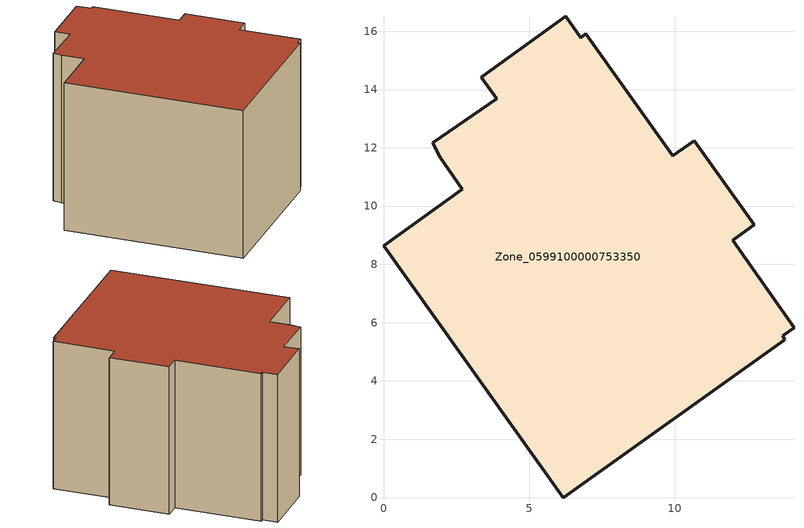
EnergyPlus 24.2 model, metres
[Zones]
Zone_0599100000753350
 floor ground (C_G): 3.88,13.69 3.35,14.42 6.25,16.51 6.77,15.78 6.95,15.9 9.93,11.73 10.66,12.25 12.72,9.35 11.98,8.83 14.09,5.82 13.7,5.56 13.76,5.42 6.17,0 0,8.65 2.71,10.59 1.93,11.7 1.69,12.16 z0
 wall outside (C_F): 9.93,11.73 6.95,15.9 6.77,15.78 6.25,16.51 3.35,14.42 3.88,13.69 1.69,12.16 1.93,11.7 2.71,10.59 0,8.65 6.17,0 13.76,5.42 13.7,5.56 14.09,5.82 11.98,8.83 12.72,9.35 10.66,12.25 9.93,11.73 z0:9.09
 roof outside (C_R): 6.17,0 13.76,5.42 13.7,5.56 14.09,5.82 11.98,8.83 12.72,9.35 10.66,12.25 9.93,11.73 6.95,15.9 6.77,15.78 6.25,16.51 3.35,14.42 3.88,13.69 1.69,12.16 1.93,11.7 2.71,10.59 0,8.65 z9.09
[BUILDING]
Pand.0599100000753350: North Axis=0; Terrain=City; Loads Convergence Tolerance Value=0.04; Temperature Convergence Tolerance Value=0.4; Solar Distribution=FullExterior; Maximum Number of Warmup Days=25; Minimum Number of Warmup Days=1
[Site:Location]
Rotterdam.The.Hague.AP_ZH_NLD Design_Conditions: Latitude=51.96; Longitude=4.45; Time Zone=1; Elevation=-4.5
[SITE:GROUNDTEMPERATURE:BUILDINGSURFACE]
18, 18, 18, 18, 18, 18, 18, 18, 18, 18, 18, 18
[MATERIAL] Thermal Absorptance=0.9; Solar Absorptance=0.7; Visible Absorptance=0.7
Name | Roughness | Thickness | Conductivity | Density | Specific Heat
G.TC.2006-2014 | MediumSmooth | 0.15 | 0.06 | 540 | 1210
F.TC.2006-2014 | Rough | 0.3 | 0.12 | 1920 | 840
R.TC.2006-2014 | MediumRough | 0.2 | 0.08 | 1500 | 1000
[CONSTRUCTION]
C_G: G.TC.2006-2014
C_F: F.TC.2006-2014
C_R: R.TC.2006-2014
[ZONE]
Zone_0599100000753350: Type=1; Multiplier=1; Ceiling Height=Autocalculate; Volume=Autocalculate; Floor Area=autocalculate; Part of Total Floor Area=Yes
[ZONEINFILTRATION:DESIGNFLOWRATE]
Infil_Zone_0599100000753350: Zone or ZoneList or Space or SpaceList=Zone_0599100000753350; Schedule=AlwaysOn; Design Flow Rate Calculation Method=Flow/Area; Flow Rate per Floor Area=0.0015; Constant Term Coefficient=1; Temperature Term Coefficient=0; Velocity Term Coefficient=0; Velocity Squared Term Coefficient=0
[HVACTEMPLATE:ZONE:IDEALLOADSAIRSYSTEM]
Zone_0599100000753350: Maximum Heating Supply Air Temperature=50; Minimum Cooling Supply Air Temperature=13; Maximum Heating Supply Air Humidity Ratio=0.0156; Minimum Cooling Supply Air Humidity Ratio=0.0077; Heating Limit=NoLimit; Cooling Limit=NoLimit; Dehumidification Control Type=ConstantSensibleHeatRatio; Cooling Sensible Heat Ratio=0.7; Dehumidification Setpoint=60; Humidification Control Type=None; Humidification Setpoint=30; Outdoor Air Method=None; Outdoor Air Flow Rate per Person=0.00944; Outdoor Air Flow Rate per Zone Floor Area=0; Outdoor Air Flow Rate per Zone=0; Demand Controlled Ventilation Type=None; Outdoor Air Economizer Type=NoEconomizer; Heat Recovery Type=None; Sensible Heat Recovery Effectiveness=0.7; Latent Heat Recovery Effectiveness=0.65
[ZONECONTROL:THERMOSTAT]
ThermostatControl_Zone_0599100000753350: Zone or ZoneList=Zone_0599100000753350; Control Type Schedule=DualSetpointControlType; Control 1=Thermostat_Zone_0599100000753350; Temperature Difference Between Cutout And Setpoint=0
[THERMOSTATSETPOINT:DUALSETPOINT]
Thermostat_Zone_0599100000753350: Heating Setpoint Temperature Schedule=HeatingSetpoint_Zone_0599100000753350; Cooling Setpoint Temperature Schedule=CoolingSetpoint_Zone_0599100000753350
[SCHEDULE:COMPACT]
HeatingSetpoint_Zone_0599100000753350: Through: 12/31, For: AllDays, Until: 24:00, 21
CoolingSetpoint_Zone_0599100000753350: Through: 12/31, For: AllDays, Until: 24:00, 24
DualSetpointControlType: Through: 12/31, For: AllDays, Until: 24:00, 4
AlwaysOn: Through: 12/31, For: AllDays, Until: 24:00, 1
